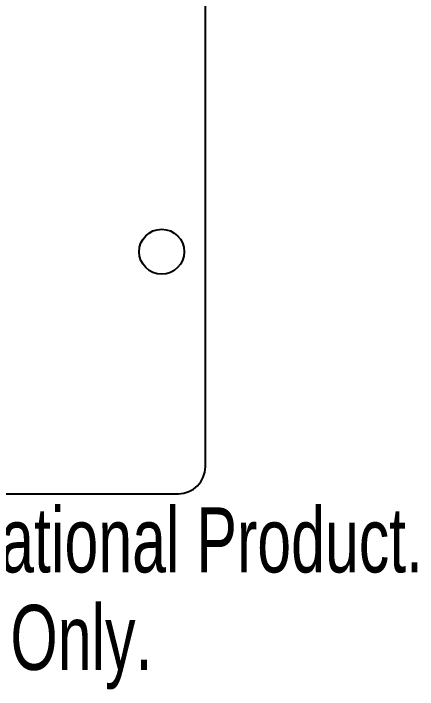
# Model space of a CAD drawing. Header units: millimetres. Extents: x -29 to 45, y -58 to 43.
# Drawn here: x 14.5 to 44.5, y -57.6 to -7.3 of the extents above; entities that cross this region are included whole.
import ezdxf

# ---------------------------------------------------------------- set-up
doc = ezdxf.new("R2010")
doc.units = ezdxf.units.MM
doc.styles.add('SLDTEXTSTYLE0', font='TXT', dxfattribs={"width": 0.7})

msp = doc.modelspace()

# ---------------------------------------------------------------- linework, layer by layer
at = {"color": 7, "linetype": 'Continuous', "lineweight": 25}
for p, q in [((28.75, -41), (28.75, 41)), ((-26.75, -43), (26.75, -43))]:
    msp.add_line(p, q, dxfattribs=at)
msp.add_circle((25.5, -25), 1.675, dxfattribs=at)
msp.add_arc((26.75, -41), 2, 270, 0, dxfattribs=at)

# ---------------------------------------------------------------- texts
at = {"color": 7, "linetype": 'Continuous', "char_height": 4.83362, "attachment_point": 1, "style": 'SLDTEXTSTYLE0'}
for s, insert in [('SOLIDWORKS Educational Product.', (-28.75, -44.02)), ('For Instructional Use Only.', (-28.75, -51.27))]:
    msp.add_mtext(s, dxfattribs=dict(at, insert=insert))

doc.saveas('drawing.dxf')
